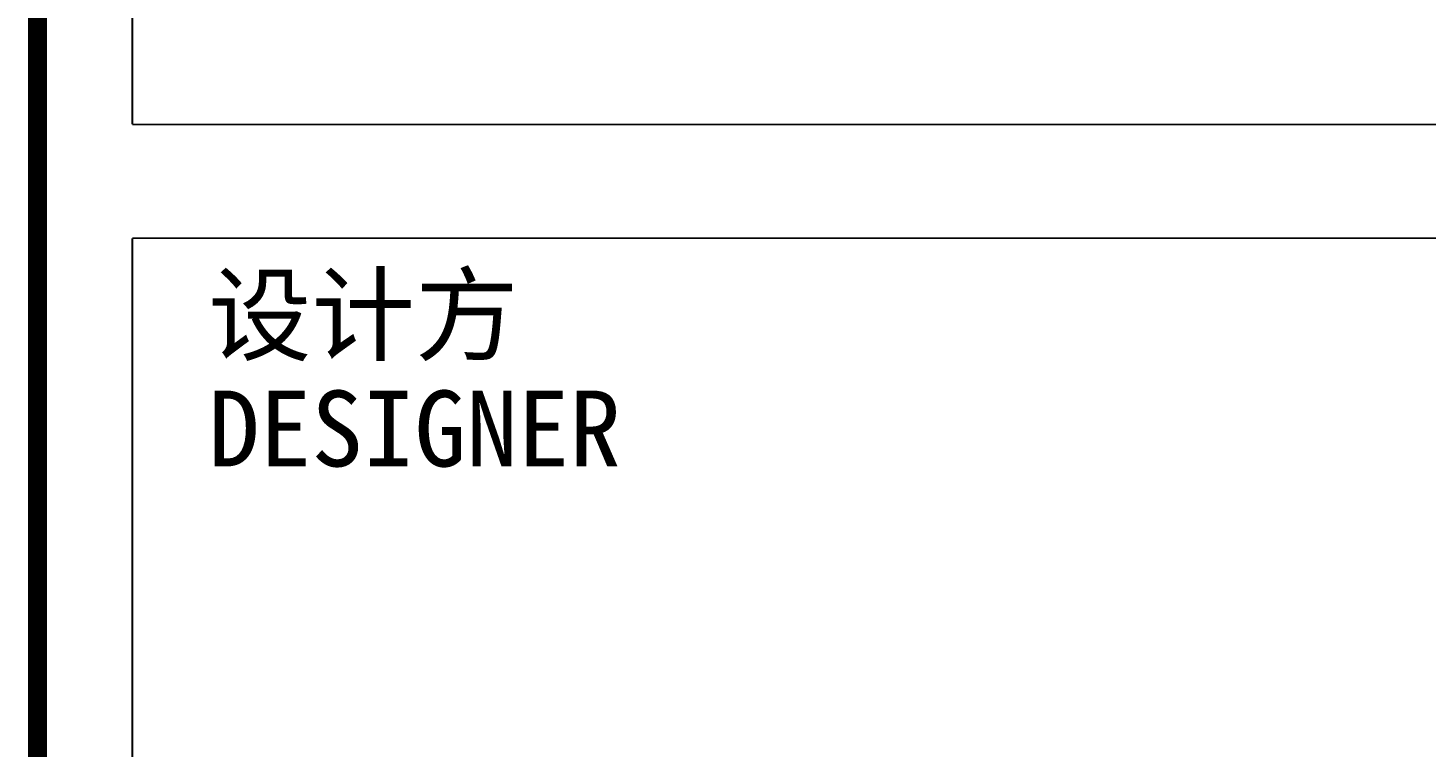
# Model space of a CAD drawing. Extents: x 115799 to 952918, y -190076 to 200966.
# Drawn here: x 471548 to 473391, y 96413 to 97361 of the extents above; entities that cross this region are included whole.
import ezdxf
from ezdxf.enums import TextEntityAlignment as Align

# ---------------------------------------------------------------- set-up
doc = ezdxf.new("R2010")
doc.units = 0
doc.header["$LTSCALE"] = 1000
doc.header["$MEASUREMENT"] = 0
for name, color, linetype in [('00-图签签名_10', 10, 'Continuous'), ('SHEET_LINE', 6, 'Continuous'), ('SHEET_TEXT', 7, 'Continuous')]:
    doc.layers.add(name, color=color, linetype=linetype)
doc.styles.add('A0-建筑图签$0$hwxh', font='STXIHEI.TTF')
doc.styles.add('华文细黑', font='STXIHEI.TTF', dxfattribs={"height": 10})

# ---------------------------------------------------------------- blocks, each defined once
blk = doc.blocks.new('图签-A1')
at = {"layer": 'SHEET_LINE', "const_width": 0.5}
blk.add_lwpolyline([(-65, -0.1653651263004576), (0, -0.1653651263004576), (-9.094947017729282e-13, 512.3346348736995), (-65.00000000000091, 512.3346348736995)], close=True, dxfattribs=at)
at = {"layer": 'SHEET_LINE', "const_width": 0.04999999999999995}
for points in [[(-2.500000000000909, 419.4355420853271), (-2.500000000000909, 447.6997839660644), (-62.50000000000091, 447.6997839660644), (-62.50000000000091, 419.4355420853271)], [(-62.50000000000091, 419.4355420853271), (-2.500000000000909, 419.4355420853271)], [(-62.50000000000091, 416.4355420853271), (-62.50000000000091, 239.4089428585758)], [(-62.50000000000091, 416.4355420853271), (-2.500000000000909, 416.4355420853271)]]:
    blk.add_lwpolyline(points, dxfattribs=at)
at = {"layer": '00-图签签名_10', "style": 'A0-建筑图签$0$hwxh'}
for tag, p in [('曲佰忠', (-28.75773944549064, 153.5416569594063)), ('郭艳霞', (-28.75773944549064, 146.0416569594063)), ('关宝凤', (-28.75773944549064, 131.0416569594063)), ('李杰', (-28.75773944549064, 116.0416569594063)), ('李杰', (-28.75773944549064, 108.5416569594063))]:
    blk.add_attdef(tag, text='', height=2.299999999999999, dxfattribs=at).set_placement(p, align=Align.TOP_CENTER)
at = {"layer": 'SHEET_TEXT', "color": 6, "style": '华文细黑'}
for s, p in [('设计方', (-60.50000000000091, 415.4153406910227)), ('DESIGNER', (-60.50000000000091, 412.4153406910227))]:
    blk.add_text(s, height=1.999999999999999, dxfattribs=at).set_placement(p, align=Align.TOP_LEFT)

msp = doc.modelspace()

# ---------------------------------------------------------------- block references
at = {"xscale": 50, "yscale": 50, "zscale": 50}
msp.add_blockref('图签-A1', (474810.5, 76262), dxfattribs=at)

doc.saveas('drawing.dxf')
